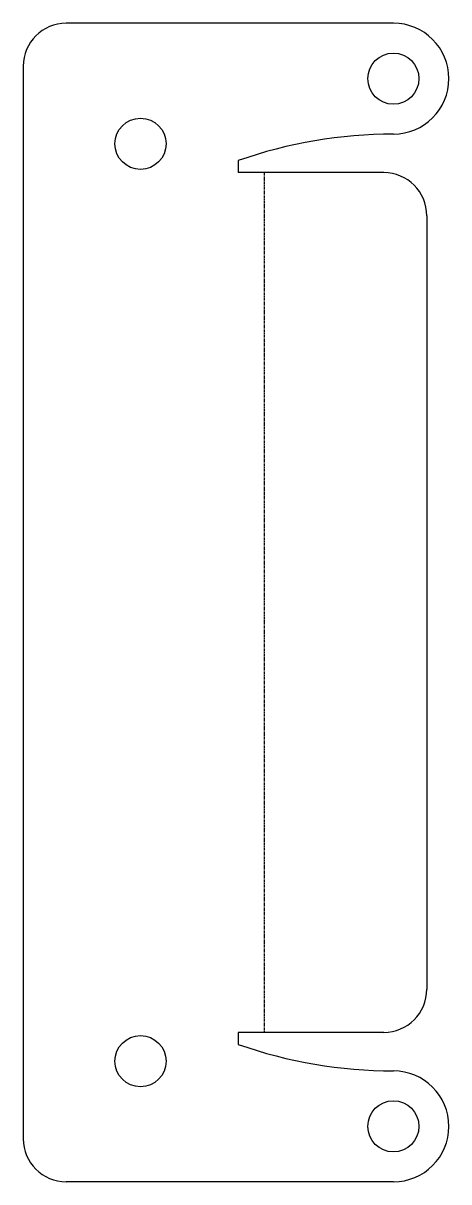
# Model space of a CAD drawing. Extents: x -60 to 9, y -94 to 94.
import ezdxf

# ---------------------------------------------------------------- set-up
doc = ezdxf.new("R2010")
doc.units = 0
doc.header["$MEASUREMENT"] = 0
doc.linetypes.add('CENTER', pattern=[0.72, 0.45, -0.09, 0.09, -0.09])
doc.layers.get('0').update_dxf_attribs({"linetype": 'CONTINUOUS'})
doc.layers.add('SHEETMETAL_BEND_LINES_UP', color=7, linetype='CENTER')
doc.layers.add('VISIBLE', color=7, linetype='CONTINUOUS')

msp = doc.modelspace()

# ---------------------------------------------------------------- linework, layer by layer
for centre in [(0, 85), (-41.05, 74.43), (-41.05, -74.43), (0, -85)]:
    msp.add_circle(centre, 4.15)
at = {"layer": 'SHEETMETAL_BEND_LINES_UP'}
msp.add_line((-20.98, 69.75), (-20.98, -69.75), dxfattribs=at)
at = {"layer": 'VISIBLE'}
for p, q in [((0, 94), (-53.1, 94)), ((-60.1, 87), (-60.1, -87)), ((-25.18, 71.71), (-25.18, 69.75)), ((-1.57, 69.75), (-25.18, 69.75)), ((5.43, 62.75), (5.43, -62.75)), ((-25.18, -69.75), (-25.18, -71.71)), ((-1.57, -69.75), (-25.18, -69.75)), ((0, -94), (-53.1, -94))]:
    msp.add_line(p, q, dxfattribs=at)
for centre in [(0, 85), (-41.05, 74.43), (-41.05, -74.43), (0, -85)]:
    msp.add_circle(centre, 4.15, dxfattribs=at)
for centre, radius, start, end in [((-53.1, 87), 7, 90, 180), ((0, 85), 9, 270, 90), ((0, 0), 76, 90, 109.3447), ((-1.57, 62.75), 7, 0, 90), ((-1.57, -62.75), 7, 270, 0), ((0, 0), 76, 250.6553, 270), ((0, -85), 9, 270, 90), ((-53.1, -87), 7, 180, 270)]:
    msp.add_arc(centre, radius, start, end, dxfattribs=at)

doc.saveas('drawing.dxf')
